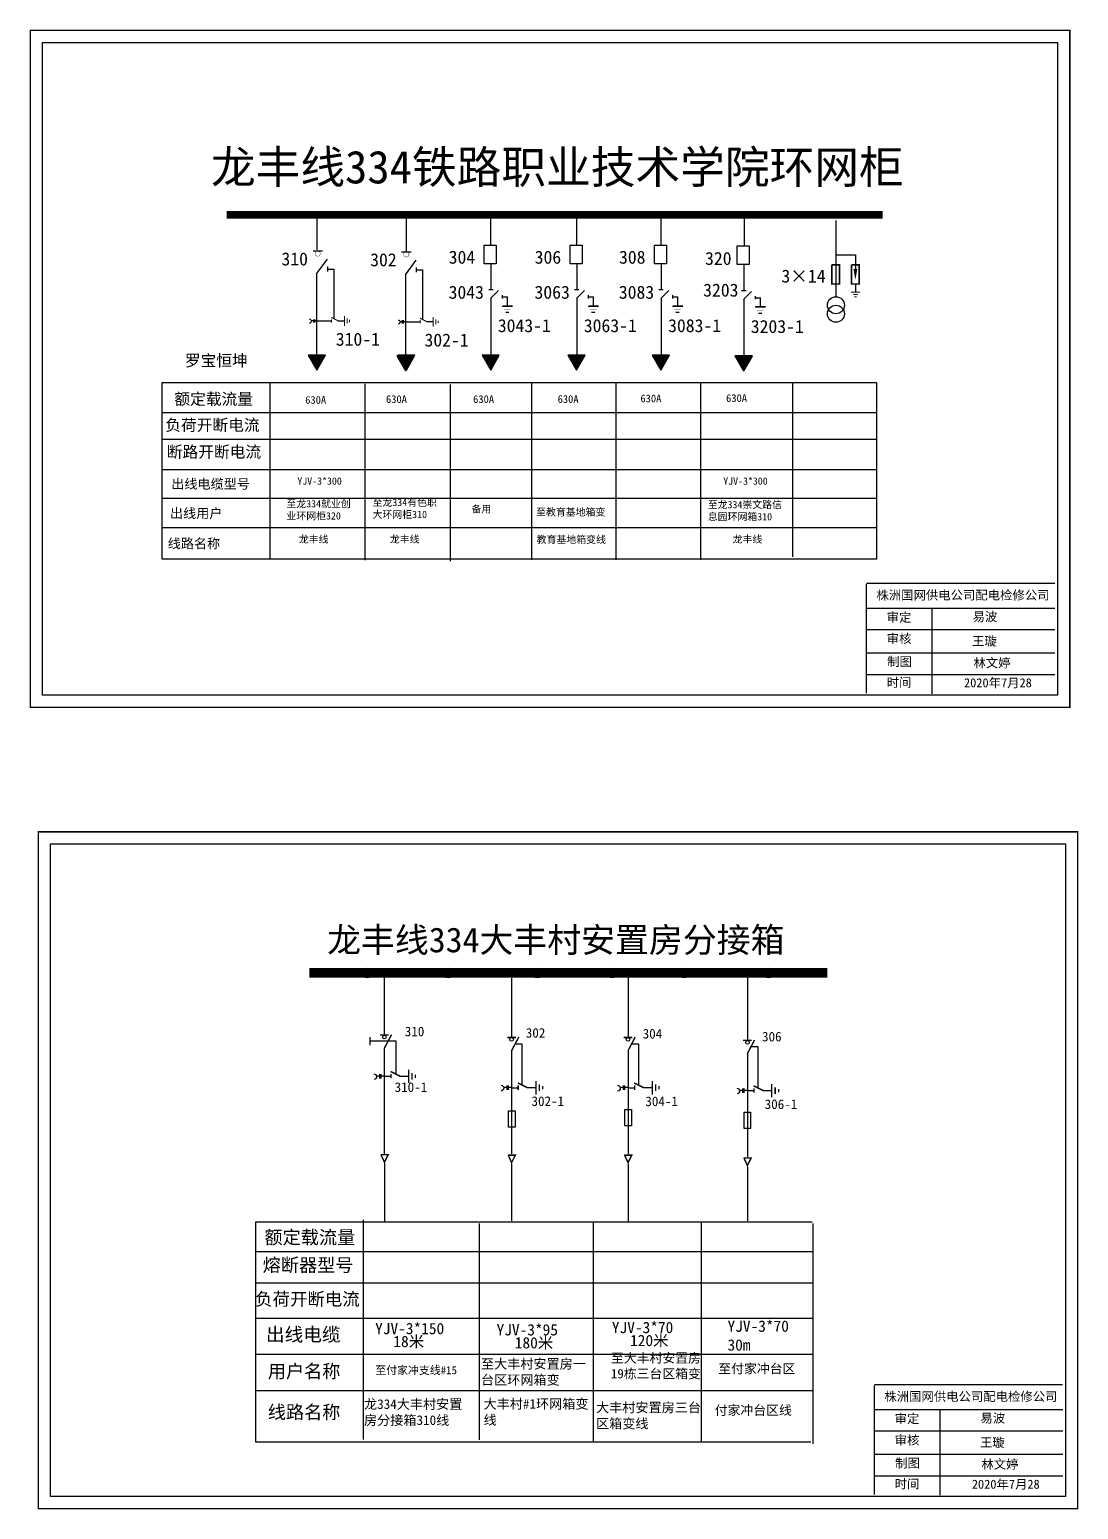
# Model space of a CAD drawing. Header units: millimetres. Extents: x 238 to 725, y 2376 to 2567.
# Drawn here: x 238.4 to 365, y 2386.5 to 2565.1 of the extents above; entities that cross this region are included whole.
import ezdxf

# ---------------------------------------------------------------- set-up
doc = ezdxf.new("R2010")
doc.units = ezdxf.units.MM
doc.layers.add('1', color=7, linetype='Continuous')
doc.layers.add('2', color=7, linetype='Continuous')
doc.styles.add('_txtstyle_2.12_0_0', font='simsun.ttc', dxfattribs={"height": 2.124383})
doc.styles.add('_txtstyle_2.17_0_0', font='simsun.ttc', dxfattribs={"height": 2.168499})
doc.styles.add('_txtstyle_2.54_0_0', font='simsun.ttc', dxfattribs={"height": 2.543436})
doc.styles.add('HZ', font='')
doc.styles.add('STYLE1', font='txt.shx', dxfattribs={"height": 2.6})
doc.styles.add('字体', font='simkai_0.ttf', dxfattribs={"height": 2.5})
doc.styles.get('HZ').set_extended_font_data('SimSun')

# ---------------------------------------------------------------- blocks, each defined once
blk = doc.blocks.new('JD')
for points in [[(-2, 0.2), (-2, -0.2), (2, 0.2), (2, -0.2)], [(1, -1.2), (1, -0.8), (-1, -1.2), (-1, -0.8)], [(-0.5, -1.8), (-0.5, -2.2), (0.5, -1.8), (0.5, -2.2)]]:
    blk.add_trace(points)

msp = doc.modelspace()

# ---------------------------------------------------------------- hatches: boundary and pattern name
for points in [[(273.1, 2523.98), (274.14, 2525.78), (272.06, 2525.78)], [(283.81, 2523.88), (284.85, 2525.68), (282.77, 2525.68)], [(283.91, 2523.98), (284.95, 2525.78), (282.87, 2525.78)], [(294.09, 2523.98), (295.13, 2525.78), (293.05, 2525.78)], [(304.46, 2523.98), (305.5, 2525.78), (303.42, 2525.78)], [(314.64, 2523.98), (315.68, 2525.78), (313.6, 2525.78)], [(324.66, 2523.87), (325.7, 2525.67), (323.62, 2525.67)]]:
    msp.add_hatch(color=7).paths.add_polyline_path(points)

# ---------------------------------------------------------------- linework, layer by layer
at = {"color": 7}
for p, q in [((273.16, 2538.49), (273.16, 2542.39)), ((283.92, 2538.22), (283.92, 2542.81)), ((294.1, 2539.07), (294.1, 2542.81)), ((304.48, 2539.07), (304.48, 2542.81)), ((314.66, 2539.07), (314.66, 2542.81)), ((324.72, 2538.97), (324.72, 2542.29)), ((293.85, 2533.7), (294.38, 2533.7)), ((294.07, 2532.61), (295.03, 2533.57)), ((304.22, 2533.7), (304.75, 2533.7)), ((304.44, 2532.61), (305.4, 2533.57)), ((314.4, 2533.7), (314.93, 2533.7)), ((314.62, 2532.61), (315.58, 2533.57)), ((324.38, 2533.6), (324.92, 2533.6)), ((324.6, 2532.51), (325.56, 2533.47))]:
    msp.add_line(p, q, dxfattribs=at)
for p, q in [((335.75, 2542.02), (335.75, 2532.79)), ((272.64, 2538.36), (273.78, 2538.36)), ((283.34, 2538.26), (284.49, 2538.26)), ((274.38, 2536.48), (274.38, 2535.88)), ((285.08, 2536.38), (285.08, 2535.78)), ((335.74, 2537.88), (338.12, 2537.88)), ((338.12, 2537.88), (338.12, 2536.14)), ((274.39, 2536.18), (275.15, 2536.18)), ((275.15, 2536.18), (275.15, 2530.18)), ((285.1, 2536.08), (285.86, 2536.08)), ((285.86, 2536.08), (285.86, 2530.09)), ((295.49, 2533.01), (295.49, 2532.63)), ((295.51, 2532.82), (296.13, 2532.82)), ((296.13, 2531.7), (296.13, 2532.83)), ((305.86, 2533.01), (305.86, 2532.63)), ((305.88, 2532.82), (306.5, 2532.82)), ((306.5, 2531.7), (306.5, 2532.83)), ((316.05, 2533.01), (316.05, 2532.63)), ((316.06, 2532.82), (316.68, 2532.82)), ((316.69, 2531.7), (316.69, 2532.83)), ((326.03, 2532.91), (326.03, 2532.53)), ((338.12, 2534.31), (338.12, 2533.41)), ((295.48, 2531.7), (296.17, 2531.7)), ((295.5, 2531.7), (296.72, 2531.7)), ((296.72, 2531.7), (295.59, 2531.7)), ((295.97, 2531.7), (296.3, 2531.7)), ((305.85, 2531.7), (306.54, 2531.7)), ((305.87, 2531.7), (307.1, 2531.7)), ((307.1, 2531.7), (305.96, 2531.7)), ((306.34, 2531.7), (306.67, 2531.7)), ((316.03, 2531.7), (316.72, 2531.7)), ((316.05, 2531.7), (317.28, 2531.7)), ((317.28, 2531.7), (316.14, 2531.7)), ((316.52, 2531.7), (316.85, 2531.7)), ((326.01, 2531.6), (326.71, 2531.6)), ((326.03, 2531.6), (327.26, 2531.6)), ((326.04, 2532.72), (326.67, 2532.72)), ((327.26, 2531.6), (326.12, 2531.6)), ((326.5, 2531.6), (326.83, 2531.6)), ((326.67, 2531.6), (326.67, 2532.73)), ((273.14, 2529.91), (274.87, 2529.91)), ((275.64, 2529.93), (276.44, 2529.93)), ((283.84, 2529.81), (285.58, 2529.81)), ((286.35, 2529.83), (287.15, 2529.83)), ((296.3, 2530.91), (295.91, 2530.91)), ((306.67, 2530.91), (306.28, 2530.91)), ((316.85, 2530.91), (316.46, 2530.91)), ((326.83, 2530.82), (326.44, 2530.82)), ((281.25, 2450.82), (281.25, 2443.74)), ((310.67, 2451.34), (310.67, 2443.44)), ((325.08, 2451), (325.08, 2443.1)), ((296.61, 2450.6), (296.61, 2443.44)), ((281.25, 2442.16), (281.25, 2429.3)), ((296.61, 2441.87), (296.61, 2429.36)), ((310.67, 2441.87), (310.67, 2429.36)), ((325.08, 2441.52), (325.08, 2429.01)), ((281.25, 2438.74), (282.05, 2438.74)), ((283.1, 2438.77), (284.19, 2438.77)), ((296.61, 2437.36), (297.41, 2437.36)), ((298.46, 2437.38), (299.55, 2437.38)), ((310.67, 2437.36), (311.47, 2437.36)), ((312.51, 2437.38), (313.6, 2437.38)), ((325.08, 2437.01), (325.88, 2437.01)), ((326.93, 2437.04), (328.02, 2437.04)), ((281.26, 2428.26), (281.26, 2421.15)), ((296.62, 2428.18), (296.62, 2421.3)), ((310.67, 2428.18), (310.67, 2421.22)), ((325.08, 2427.83), (325.08, 2421.3))]:
    msp.add_line(p, q)
at = {"color": 0}
for p, q in [((294.12, 2536.81), (294.12, 2533.7)), ((304.49, 2536.81), (304.49, 2533.7)), ((314.67, 2536.81), (314.67, 2533.7)), ((324.65, 2536.72), (324.65, 2533.6)), ((273.08, 2535.59), (273.08, 2524.68)), ((283.79, 2535.49), (283.79, 2524.58)), ((294.12, 2532.66), (294.12, 2525)), ((304.49, 2532.66), (304.49, 2525)), ((314.67, 2532.66), (314.67, 2525)), ((324.65, 2532.56), (324.65, 2524.9)), ((267.42, 2522.49), (267.42, 2501.17)), ((278.89, 2522.34), (278.89, 2501.02)), ((254.47, 2518.85), (258.81, 2518.85)), ((258.76, 2518.85), (267.62, 2518.85)), ((265.87, 2518.85), (340.67, 2518.85)), ((254.42, 2515.66), (258.76, 2515.66)), ((258.71, 2515.66), (267.57, 2515.66)), ((267.42, 2515.66), (340.67, 2515.66)), ((254.35, 2508.52), (258.69, 2508.52)), ((258.64, 2508.52), (267.5, 2508.52)), ((267.35, 2508.52), (340.67, 2508.52))]:
    msp.add_line(p, q, dxfattribs=at)
at = {"color": 0, "linetype": 'Continuous'}
for p, q in [((339.46, 2495.26, 0.01), (362.21, 2495.26, 0.01)), ((347.35, 2495.26, 0.01), (347.35, 2484.92, 0.01)), ((339.46, 2492.67, 0.01), (362.21, 2492.67, 0.01)), ((339.46, 2489.84, 0.01), (362.21, 2489.84, 0.01)), ((339.46, 2487.25, 0.01), (362.21, 2487.25, 0.01)), ((340.41, 2398.53, 0.01), (363.16, 2398.53, 0.01)), ((348.31, 2398.53, 0.01), (348.31, 2388.19, 0.01)), ((340.41, 2395.94, 0.01), (363.16, 2395.94, 0.01)), ((340.41, 2393.11, 0.01), (363.16, 2393.11, 0.01)), ((340.41, 2390.52, 0.01), (363.16, 2390.52, 0.01))]:
    msp.add_line(p, q, dxfattribs=at)
at = {"linetype": 'Continuous'}
for p, q in [((265.73, 2421.16), (332.91, 2421.16)), ((265.73, 2394.58), (265.73, 2421.16)), ((278.68, 2421.41), (278.68, 2394.88)), ((292.72, 2420.97), (292.72, 2394.86)), ((306.47, 2421.11), (306.47, 2394.58)), ((319.51, 2421.11), (319.51, 2394.58)), ((332.99, 2420.96), (332.99, 2394.37)), ((265.73, 2417.61), (332.99, 2417.61)), ((265.73, 2413.79), (332.99, 2413.79)), ((265.73, 2409.53), (332.99, 2409.53)), ((265.73, 2405.2), (332.99, 2405.2)), ((265.73, 2400.81), (332.99, 2400.81)), ((332.75, 2394.58), (265.73, 2394.58))]:
    msp.add_line(p, q, dxfattribs=at)
at = {"color": 0, "linetype": 'Continuous', "const_width": 0.182, "elevation": 0.01}
for points in [[(238.51, 2564.99), (364, 2564.99), (364, 2483.28), (238.51, 2483.28)], [(239.47, 2468.25), (364.95, 2468.25), (364.95, 2386.55), (239.47, 2386.55)]]:
    msp.add_lwpolyline(points, close=True, dxfattribs=at)
at = {"color": 0, "linetype": 'Continuous', "elevation": 0.01}
for points in [[(239.99, 2563.51), (362.52, 2563.51), (362.52, 2484.76), (239.99, 2484.76)], [(240.95, 2466.78), (363.48, 2466.78), (363.48, 2388.03), (240.95, 2388.03)]]:
    msp.add_lwpolyline(points, close=True, dxfattribs=at)
for points, const_width in [([(262.22, 2542.71), (341.4, 2542.71)], 0.929), ([(272.64, 2538.36), (273.78, 2538.36)], 0.0971), ([(283.34, 2538.26), (284.49, 2538.26)], 0.0971), ([(335.28, 2536.69), (335.28, 2534.37), (336.21, 2534.37), (336.21, 2536.69), (335.31, 2536.69)], 0.196), ([(337.66, 2536.69), (337.66, 2534.37), (338.59, 2534.37), (338.59, 2536.69), (337.69, 2536.69)], 0.196), ([(296.72, 2531.7), (295.48, 2531.7)], 0.0392), ([(296.51, 2531.31), (295.69, 2531.31)], 0.0392), ([(307.1, 2531.7), (305.85, 2531.7)], 0.0392), ([(306.88, 2531.31), (306.06, 2531.31)], 0.0392), ([(317.28, 2531.7), (316.03, 2531.7)], 0.0392), ([(317.06, 2531.31), (316.25, 2531.31)], 0.0392), ([(327.26, 2531.6), (326.01, 2531.6)], 0.0392), ([(327.05, 2531.21), (326.23, 2531.21)], 0.0392), ([(274.84, 2530.34), (275.69, 2529.91)], 0.127), ([(274.87, 2530.11), (274.87, 2529.72)], 0.127), ([(285.55, 2530.24), (286.4, 2529.81)], 0.127), ([(285.58, 2530.01), (285.58, 2529.62)], 0.127), ([(296.3, 2530.91), (295.91, 2530.91)], 0.0392), ([(306.67, 2530.91), (306.28, 2530.91)], 0.0392), ([(316.85, 2530.91), (316.46, 2530.91)], 0.0392), ([(326.83, 2530.82), (326.44, 2530.82)], 0.0392), ([(272.18, 2451.21), (334.75, 2451.21)], 1.16), ([(280.74, 2443.72), (281.76, 2443.72)], 0.174), ([(281.25, 2442.12), (282.12, 2443.76)], 0.174), ([(296.1, 2443.42), (297.13, 2443.42)], 0.174), ([(296.61, 2441.82), (297.48, 2443.47)], 0.174), ([(310.15, 2443.42), (311.18, 2443.42)], 0.174), ([(310.67, 2441.82), (311.53, 2443.47)], 0.174), ([(324.57, 2443.08), (325.59, 2443.08)], 0.174), ([(325.08, 2441.48), (325.95, 2443.12)], 0.174), ([(282.01, 2439.32), (283.17, 2438.74)], 0.174), ([(282.05, 2439.01), (282.05, 2438.48)], 0.174), ([(297.37, 2437.94), (298.53, 2437.36)], 0.174), ([(297.41, 2437.63), (297.41, 2437.09)], 0.174), ([(311.42, 2437.94), (312.58, 2437.36)], 0.174), ([(311.47, 2437.63), (311.47, 2437.09)], 0.174), ([(325.84, 2437.59), (326.99, 2437.01)], 0.174), ([(325.88, 2437.28), (325.88, 2436.75)], 0.174), ([(280.83, 2429.27), (281.71, 2429.27), (281.26, 2428.38), (280.84, 2429.29)], 0.174), ([(296.19, 2429.22), (297.07, 2429.22), (296.62, 2428.32), (296.2, 2429.24)], 0.174), ([(310.24, 2429.22), (311.12, 2429.22), (310.67, 2428.32), (310.25, 2429.24)], 0.174), ([(324.65, 2428.87), (325.54, 2428.87), (325.08, 2427.98), (324.66, 2428.89)], 0.174)]:
    msp.add_lwpolyline(points, dxfattribs=dict(const_width=const_width))
at = {"const_width": 0.0486}
for points in [[(272.89, 2538.04, 1), (273.52, 2538.04, 1)], [(283.59, 2537.94, 1), (284.23, 2537.94, 1)]]:
    msp.add_lwpolyline(points, format="xyb", close=True, dxfattribs=at)
for points in [[(293.3, 2539.07), (294.77, 2539.07), (294.77, 2536.81), (293.3, 2536.81)], [(303.67, 2539.07), (305.14, 2539.07), (305.14, 2536.81), (303.67, 2536.81)], [(313.85, 2539.07), (315.32, 2539.07), (315.32, 2536.81), (313.85, 2536.81)], [(323.83, 2538.97), (325.3, 2538.97), (325.3, 2536.72), (323.83, 2536.72)], [(296.26, 2434.58), (297.05, 2434.58), (297.05, 2432.58), (296.26, 2432.58)], [(310.3, 2434.74), (311.09, 2434.74), (311.09, 2432.74), (310.3, 2432.74)], [(324.68, 2434.42), (325.47, 2434.42), (325.47, 2432.42), (324.68, 2432.42)]]:
    msp.add_lwpolyline(points, close=True)
for points, format in [([(338.12, 2536.17, 0.457, 0, 0), (338.12, 2534.86, 0, 0, 0)], "xyseb"), ([(272.21, 2530.14, -0.877934), (272.22, 2529.62)], "xyb"), ([(282.92, 2530.04, -0.877934), (282.93, 2529.52)], "xyb"), ([(279.99, 2439.05, -0.877934), (280.01, 2438.35)], "xyb"), ([(295.35, 2437.67, -0.877934), (295.37, 2436.96)], "xyb"), ([(309.41, 2437.67, -0.877934), (309.42, 2436.96)], "xyb"), ([(323.82, 2437.32, -0.877934), (323.83, 2436.62)], "xyb")]:
    msp.add_lwpolyline(points, format=format)
for points in [[(272.71, 2529.92), (272.44, 2529.92)], [(272.71, 2530.1), (272.71, 2529.71)], [(272.83, 2530.1), (272.83, 2529.71)], [(273.13, 2529.92), (272.83, 2529.92)], [(283.42, 2529.82), (283.15, 2529.82)], [(283.42, 2530), (283.42, 2529.61)], [(283.53, 2530), (283.53, 2529.61)], [(283.84, 2529.82), (283.53, 2529.82)], [(279.5, 2443.45), (279.5, 2442.49)], [(282.67, 2439.02), (282.67, 2442.97), (279.5, 2442.97)], [(297.9, 2437.62), (297.9, 2442.63), (297.04, 2442.63)], [(311.96, 2437.62), (311.96, 2442.63), (311.09, 2442.63)], [(326.37, 2437.27), (326.37, 2442.28), (325.5, 2442.28)], [(280.67, 2438.75), (280.3, 2438.75)], [(280.67, 2439), (280.67, 2438.47)], [(280.83, 2439), (280.83, 2438.47)], [(281.25, 2438.75), (280.83, 2438.75)], [(296.03, 2437.37), (295.66, 2437.37)], [(296.03, 2437.61), (296.03, 2437.09)], [(296.19, 2437.61), (296.19, 2437.09)], [(296.61, 2437.37), (296.19, 2437.37)], [(310.08, 2437.37), (309.72, 2437.37)], [(310.08, 2437.61), (310.08, 2437.09)], [(310.24, 2437.61), (310.24, 2437.09)], [(310.66, 2437.37), (310.24, 2437.37)], [(324.5, 2437.02), (324.13, 2437.02)], [(324.5, 2437.27), (324.5, 2436.74)], [(324.66, 2437.27), (324.66, 2436.74)], [(325.08, 2437.02), (324.66, 2437.02)]]:
    msp.add_lwpolyline(points)
at = {"color": 7}
for points in [[(273.1, 2523.98), (274.14, 2525.78), (272.06, 2525.78)], [(283.81, 2523.88), (284.85, 2525.68), (282.77, 2525.68)], [(283.91, 2523.98), (284.95, 2525.78), (282.87, 2525.78)], [(294.09, 2523.98), (295.13, 2525.78), (293.05, 2525.78)], [(304.46, 2523.98), (305.5, 2525.78), (303.42, 2525.78)], [(314.64, 2523.98), (315.68, 2525.78), (313.6, 2525.78)], [(324.62, 2523.88), (325.66, 2525.68), (323.58, 2525.68)], [(324.66, 2523.87), (325.7, 2525.67), (323.62, 2525.67)]]:
    msp.add_lwpolyline(points, close=True, dxfattribs=at)
at = {"color": 0, "linetype": 'Continuous', "const_width": 0.182}
for points, elevation in [([(339.45, 2498.16), (339.44, 2484.97)], 0.01), ([(339.46, 2498.24), (362.21, 2498.24)], -0.01), ([(340.41, 2401.43), (340.4, 2388.23)], 0.01), ([(340.41, 2401.51), (363.16, 2401.51)], -0.01)]:
    msp.add_lwpolyline(points, dxfattribs=dict(at, elevation=elevation))
for centre, radius in [((335.77, 2531.81), 1.03), ((335.77, 2530.78), 1.03), ((279.2, 2451.2), 0.576), ((288.94, 2451.2), 0.576), ((299.7, 2451.2), 0.576), ((308.79, 2451.2), 0.576), ((317.47, 2451.2), 0.576), ((327.63, 2451.2), 0.576), ((281.25, 2443.47), 0.222), ((296.61, 2443.18), 0.222), ((310.67, 2443.18), 0.222), ((325.08, 2442.83), 0.222)]:
    msp.add_circle(centre, radius)
at = {"layer": '1'}
for points in [[(272.21, 2530.14, -0.877934), (272.22, 2529.63)], [(282.92, 2530.05, -0.877934), (282.93, 2529.53)]]:
    msp.add_lwpolyline(points, format="xyb", dxfattribs=at)
at = {"layer": '2'}
for p, q in [((273.08, 2535.59), (274.4, 2537.35)), ((283.79, 2535.49), (285.11, 2537.25)), ((254.42, 2501.17), (254.42, 2522.49)), ((254.42, 2522.49), (258.76, 2522.49)), ((258.71, 2522.49), (267.57, 2522.49)), ((267.42, 2522.49), (340.67, 2522.49)), ((289.19, 2522.25), (289.19, 2500.93)), ((299, 2522.38), (299, 2501.06)), ((309.18, 2522.38), (309.18, 2501.06)), ((319.44, 2522.38), (319.44, 2501.06)), ((330.52, 2522.49), (330.52, 2501.45)), ((340.67, 2522.49), (340.67, 2501.17)), ((254.42, 2511.99), (265.74, 2511.99)), ((258.49, 2511.99), (267.35, 2511.99)), ((267.2, 2511.99), (340.67, 2511.99)), ((254.52, 2504.99), (340.67, 2504.99)), ((258.76, 2501.17), (254.42, 2501.17)), ((267.57, 2501.17), (258.71, 2501.17)), ((340.67, 2501.17), (267.42, 2501.17))]:
    msp.add_line(p, q, dxfattribs=at)

# ---------------------------------------------------------------- block references
at = {"xscale": 0.2744999148255182, "yscale": 0.2744999147876406, "zscale": 0.2744999148362463}
msp.add_blockref('JD', (338.14, 2533.37), dxfattribs=at)
at = {"rotation": 90}
for p, xscale, yscale, zscale in [((276.45, 2529.91), 0.2970641189198789, 0.2970641189198789, 0.2970641189724461), ((287.16, 2529.81), 0.2970641189198789, 0.2970641189198789, 0.2970641189724461), ((284.2, 2438.74), 0.4049444459305067, 0.4049444459305067, 0.4049444459304609), ((299.57, 2437.35), 0.4049444459305067, 0.4049444459305067, 0.4049444459304609), ((313.62, 2437.35), 0.4049444459305067, 0.4049444459305067, 0.4049444459304609), ((328.03, 2437.01), 0.4049444459305067, 0.4049444459305067, 0.4049444459304609)]:
    msp.add_blockref('JD', p, dxfattribs=dict(at, xscale=xscale, yscale=yscale, zscale=zscale))

# ---------------------------------------------------------------- texts
at = {"color": 0, "style": 'HZ'}
for s, height, p in [('龙丰线334铁路职业技术学院环网柜', 3.9566, (260.32, 2546.51)), ('310', 1.568, (268.83, 2536.61)), ('304', 1.568, (289.02, 2536.82)), ('306', 1.568, (299.4, 2536.82)), ('308', 1.568, (309.58, 2536.82)), ('320', 1.568, (319.97, 2536.67)), ('302', 1.568, (279.54, 2536.51)), ('3×14', 1.568, (329.19, 2534.54)), ('3043', 1.568, (289.01, 2532.59)), ('3063', 1.568, (299.38, 2532.59)), ('3083', 1.568, (309.56, 2532.59)), ('3203', 1.568, (319.74, 2532.85)), ('3043-1', 1.568, (294.95, 2528.56)), ('3063-1', 1.568, (305.33, 2528.56)), ('3083-1', 1.568, (315.51, 2528.56)), ('3203-1', 1.568, (325.49, 2528.46)), ('310-1', 1.568, (275.39, 2526.92)), ('302-1', 1.568, (286.1, 2526.82)), ('罗宝恒坤', 1.393, (257.17, 2524.43)), ('额定载流量', 1.393, (255.9, 2519.8)), ('负荷开断电流', 1.393, (254.8, 2516.65)), ('断路开断电流', 1.393, (254.98, 2513.42)), ('出线电缆型号', 1.161, (255.52, 2509.66)), ('出线用户', 1.161, (255.37, 2506.11)), ('线路名称', 1.161, (255.1, 2502.47))]:
    msp.add_text(s, height=height, dxfattribs=at).set_placement(p)
at = {"color": 0}
for p in [(271.7, 2519.91), (281.45, 2520.01), (291.97, 2520.01), (302.17, 2520.02), (312.17, 2520.09), (322.51, 2520.13)]:
    msp.add_text('630A', height=0.929, dxfattribs=at).set_placement(p)
for s, p in [('310', (283.72, 2443.57)), ('302', (298.33, 2443.4)), ('304', (312.44, 2443.3)), ('306', (326.85, 2442.95)), ('310-1', (282.49, 2436.85)), ('302-1', (299.02, 2435.16)), ('304-1', (312.76, 2435.14)), ('306-1', (327.17, 2434.79))]:
    msp.add_text(s, height=1.157).set_placement(p)
at = {"linetype": 'Continuous', "attachment_point": 1}
for s, insert, char_height, width, style in [('{\\fKaiTi_GB2312|b0|i0|c134|p49;\\H0.7378x;YJV-3*300}', (270.75, 2511.02), 1.1876, 32.2921, 'STYLE1'), ('{\\fKaiTi_GB2312|b0|i0|c134|p49;\\H0.7378x;YJV-3*300}', (322.17, 2511.02), 1.1876, 32.2921, 'STYLE1'), ('{\\fSimSun|b0|i0|c134|p2;\\H0.7378x;至龙334就业创业环网柜320}', (269.43, 2508.28), 1.1876, 8.4199, 'STYLE1'), ('{\\fSimSun|b0|i0|c134|p2;\\H0.7378x;至龙334有色职大环网柜310}', (279.83, 2508.45), 1.1876, 8.4199, 'STYLE1'), ('{\\fSimSun|b0|i0|c134|p2;\\H0.7378x;至龙334崇文路信息园环网箱310}', (320.3, 2508.18), 1.1876, 9.9399, 'STYLE1'), ('{\\fSimSun|b0|i0|c134|p2;\\H0.7143x;备用}', (291.78, 2507.62), 1.1876, 32.2921, 'STYLE1'), ('{\\fSimSun|b0|i0|c134|p2;\\H0.7378x;至教育基地箱变}', (299.57, 2507.28), 1.1876, 9.8041, 'STYLE1'), ('{\\fSimSun|b0|i0|c134|p2;\\H0.7143x;龙丰线}', (270.94, 2503.99), 1.1876, 32.2921, 'STYLE1'), ('{\\fSimSun|b0|i0|c134|p2;\\H0.7143x;龙丰线}', (281.93, 2503.99), 1.1876, 32.2921, 'STYLE1'), ('{\\fSimSun|b0|i0|c134|p2;\\H0.7378x;教育基地箱变线}', (299.64, 2503.97), 1.1876, 9.8041, 'STYLE1'), ('{\\fSimSun|b0|i0|c134|p2;\\H0.7143x;龙丰线}', (323.31, 2503.99), 1.1876, 32.2921, 'STYLE1'), ('{\\fSimSun|b0|i0|c134|p2;额定载流量}', (266.78, 2420.11), 1.6069, 12.3729, 'HZ'), ('{\\fSimSun|b0|i0|c134|p2;熔断器型号}', (266.56, 2416.76), 1.6069, 12.8331, 'HZ'), ('{\\fSimSun|b0|i0|c134|p2;\\H0.96x;负荷开断电流}', (265.65, 2412.62), 1.6069, 14.6936, 'HZ'), ('{\\fSimSun|b0|i0|c134|p2;出线电缆}', (266.96, 2408.4), 1.6512, 11.2568, 'HZ'), ('{\\fSimSun|b0|i0|c134|p2;YJV-3*150}', (280.14, 2408.97), 1.3624, 10.9548, 'STYLE1'), ('{\\fSimSun|b0|i0|c134|p2;YJV-3*95}', (294.8, 2408.82), 1.3624, 10.9548, 'STYLE1'), ('{\\fSimSun|b0|i0|c134|p2;YJV-3*70}', (308.72, 2409.1), 1.3624, 10.9548, '_txtstyle_2.54_0_0'), ('{\\fSimSun|b0|i0|c134|p2;YJV-3*70\\P30m}', (322.68, 2409.26), 1.3624, 10.9548, '_txtstyle_2.54_0_0'), ('{\\fSimSun|b0|i0|c134|p2;18米}', (282.34, 2407.41), 1.3624, 10.9548, 'STYLE1'), ('{\\fSimSun|b0|i0|c134|p2;180米}', (297, 2407.25), 1.3624, 10.9548, 'STYLE1'), ('{\\fSimSun|b0|i0|c134|p2;120米}', (310.92, 2407.53), 1.3624, 10.9548, '_txtstyle_2.54_0_0'), ('{\\fSimSun|b0|i0|c134|p2;用户名称}', (267.18, 2403.94), 1.6069, 10.9548, 'HZ'), ('{\\fSimSun|b0|i0|c134|p2;至大丰村安置房一台区环网箱变}', (292.92, 2404.61), 1.1615, 13.3244, 'STYLE1'), ('{\\fSimSun|b0|i0|c134|p54;至大丰村安置房19栋三台区箱变}', (308.61, 2405.31), 1.1379, 10.8938, '_txtstyle_2.12_0_0'), ('{\\fSimSun|b0|i0|c134|p54;至付家冲台区}', (321.57, 2404.02), 1.1379, 10.8938, '_txtstyle_2.12_0_0'), ('{\\fSimSun|b0|i0|c134|p2;至付家冲支线#15}', (280.16, 2403.74), 0.9642, 31.5841, 'STYLE1'), ('{\\fSimSun|b0|i0|c134|p2;线路名称}', (267.18, 2399.01), 1.6069, 10.9548, 'HZ'), ('{\\fSimSun|b0|i0|c134|p2;龙334大丰村安置房分接箱310线}', (278.8, 2399.75), 1.1615, 12.597, 'STYLE1'), ('{\\fSimSun|b0|i0|c134|p2;大丰村#1环网箱变线}', (293.23, 2399.78), 1.1615, 13.3244, 'STYLE1'), ('{\\fSimSun|b0|i0|c134|p2;大丰村安置房三台区箱变线}', (306.81, 2399.34), 1.1615, 13.3244, '_txtstyle_2.17_0_0'), ('{\\fSimSun|b0|i0|c134|p54;付家冲台区线}', (321.14, 2399.01), 1.1379, 10.8938, '_txtstyle_2.12_0_0')]:
    msp.add_mtext(s, dxfattribs=dict(at, insert=insert, char_height=char_height, width=width, style=style))
at = {"color": 7, "linetype": 'Continuous', "true_color": 0xffffff, "attachment_point": 1, "style": '字体'}
for s, insert, char_height, width in [('株洲国网供电公司配电检修公司', (340.66, 2497.37, -0.01), 1.0944, 29.9201), ('易波', (352.27, 2494.76, 0.01), 1.094, 8.5588), ('王璇', (352.21, 2491.82, 0.01), 1.094, 8.5588), ('2020年7月28', (351.23, 2486.78, 0.01), 1.094, 16.0081), ('株洲国网供电公司配电检修公司', (341.62, 2400.64, -0.01), 1.0944, 29.9201), ('易波', (353.22, 2398.03, 0.01), 1.094, 8.5588), ('王璇', (353.17, 2395.09, 0.01), 1.094, 8.5588), ('2020年7月28', (352.18, 2390.05, 0.01), 1.094, 16.0081)]:
    msp.add_mtext(s, dxfattribs=dict(at, insert=insert, char_height=char_height, width=width))
at = {"color": 0, "linetype": 'Continuous', "width": 8.5588, "attachment_point": 1, "style": '字体'}
for s, insert, char_height in [('\\f\uffbfﾬￌﾣﾤ_GB2312|b0|i0|c134|p49;审定', (341.9, 2494.69, 0.01), 1.0944), ('\\f\uffbfﾬￌﾣﾤ_GB2312|b0|i0|c134|p49;审核', (341.9, 2492.12, 0.01), 1.0944), ('\\f\uffbfﾬￌﾣﾤ_GB2312|b0|i0|c134|p49;制图', (341.96, 2489.34, 0.01), 1.0944), ('林文婷', (352.37, 2489.19, 0.01), 1.094), ('\\f\uffbfﾬￌﾣﾤ_GB2312|b0|i0|c134|p49;时间', (341.9, 2486.83, 0.01), 1.0944), ('\\f\uffbfﾬￌﾣﾤ_GB2312|b0|i0|c134|p49;审定', (342.86, 2397.96, 0.01), 1.0944), ('\\f\uffbfﾬￌﾣﾤ_GB2312|b0|i0|c134|p49;审核', (342.86, 2395.38, 0.01), 1.0944), ('\\f\uffbfﾬￌﾣﾤ_GB2312|b0|i0|c134|p49;制图', (342.92, 2392.6, 0.01), 1.0944), ('林文婷', (353.33, 2392.46, 0.01), 1.094), ('\\f\uffbfﾬￌﾣﾤ_GB2312|b0|i0|c134|p49;时间', (342.86, 2390.09, 0.01), 1.0944)]:
    msp.add_mtext(s, dxfattribs=dict(at, insert=insert, char_height=char_height))
at = {"insert": (274.34, 2456.7), "char_height": 2.9996, "width": 188.0274, "attachment_point": 1}
msp.add_mtext('{\\fSimSun|b0|i0|c134|p2;龙丰线334大丰村安置房分接箱}', dxfattribs=at)

doc.saveas('drawing.dxf')
